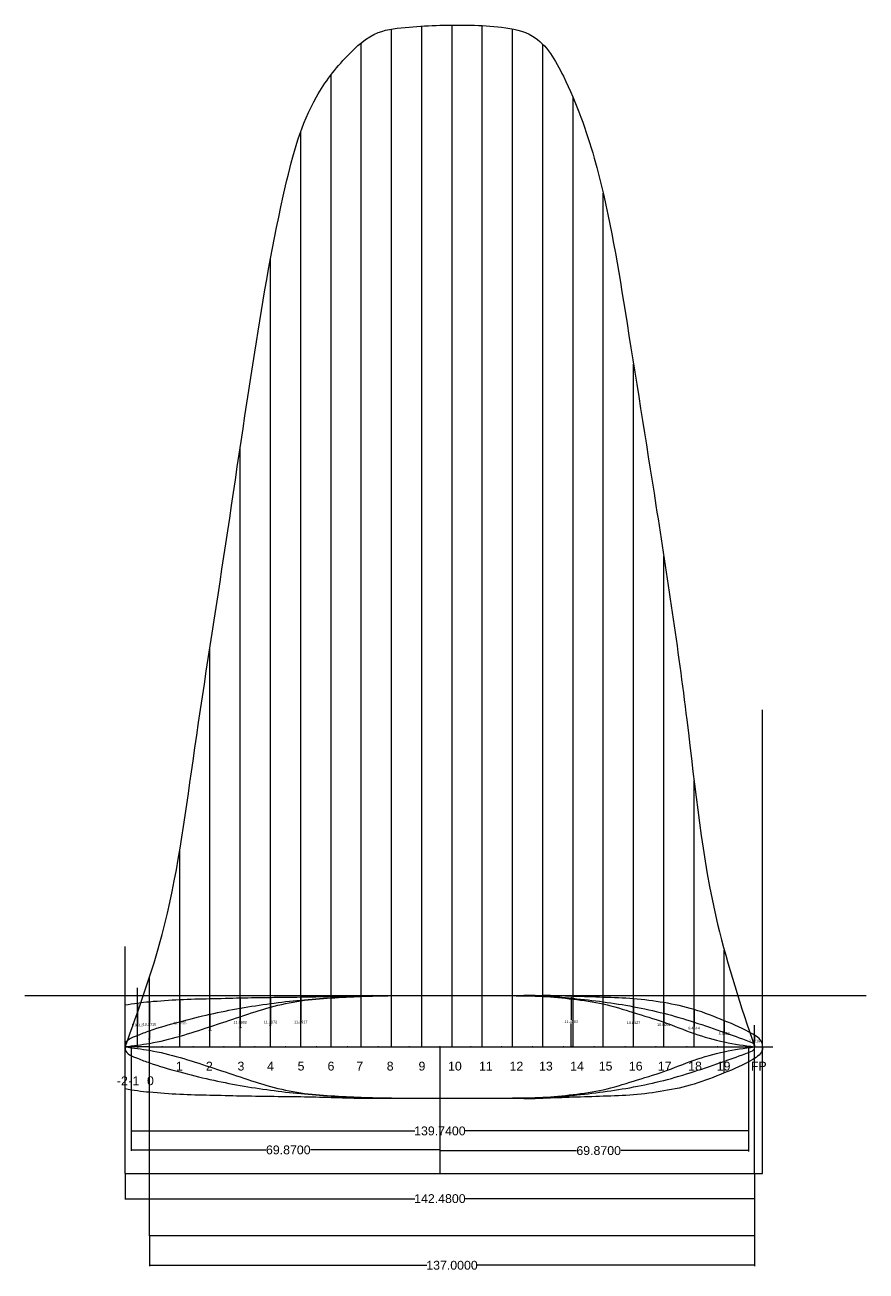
# Model space of a CAD drawing. Header units: inches. Extents: x 2352 to 5451, y 15 to 423.
# Drawn here: x 4199.5 to 4390, y 140.7 to 423.1 of the extents above; entities that cross this region are included whole.
import ezdxf

# ---------------------------------------------------------------- set-up
doc = ezdxf.new("R2010")
doc.units = ezdxf.units.IN
doc.header["$MEASUREMENT"] = 0
doc.styles.get("Standard").update_dxf_attribs({"font": 'arial.ttf'})
doc.dimstyles.get("Standard").update_dxf_attribs({"dimtxt": 0.18, "dimasz": 0.18, "dimexe": 0.18, "dimexo": 0.0625, "dimgap": 0.09, "dimtad": 0, "dimtih": 1, "dimtoh": 1, "dimdec": 4, "dimzin": 0, "dimdsep": 46, "dimtxsty": 'Standard', "dimcen": 0.09, "dimadec": 0, "dimazin": 0, "dimtfac": 1, "dimtdec": 4, "dimtofl": 0, "dimtmove": 0, "dimatfit": 3, "dimfxl": 1, "dimtolj": 1, "dimtzin": 0, "dimarcsym": 0})

# ---------------------------------------------------------------- blocks, each defined once
blk = doc.blocks.new('*D112')
at = {"color": 0, "lineweight": -2, "transparency": 16777216}
for p, q in [((4223.63, 191.46), (4223.63, 172.28)), ((4363.37, 191.46), (4363.37, 172.28)), ((4223.81, 172.46), (4287.81, 172.46)), ((4363.19, 172.46), (4299.2, 172.46))]:
    blk.add_line(p, q, dxfattribs=at)
at = {"color": 0, "transparency": 16777216}
for points in [[(4223.81, 172.49), (4223.81, 172.43), (4223.63, 172.46)], [(4363.19, 172.49), (4363.19, 172.43), (4363.37, 172.46)]]:
    blk.add_solid(points, dxfattribs=at)
at = {"layer": 'Defpoints', "color": 0, "transparency": 16777216}
for p in [(4223.63, 191.53), (4363.37, 191.53), (4363.37, 172.46)]:
    blk.add_point(p, dxfattribs=at)
at = {"color": 0, "transparency": 16777216, "insert": (4293.5, 172.46), "char_height": 2, "attachment_point": 5}
blk.add_mtext('\\A1;139.7400', dxfattribs=at)
blk = doc.blocks.new('*D162')
at = {"color": 0, "lineweight": -2, "transparency": 16777216}
for p, q in [((4293.5, 191.46), (4293.5, 167.82)), ((4363.37, 191.46), (4363.37, 167.82)), ((4293.68, 168), (4324.43, 168)), ((4363.19, 168), (4334.47, 168))]:
    blk.add_line(p, q, dxfattribs=at)
at = {"color": 0, "transparency": 16777216}
for points in [[(4293.68, 168.03), (4293.68, 167.97), (4293.5, 168)], [(4363.19, 168.03), (4363.19, 167.97), (4363.37, 168)]]:
    blk.add_solid(points, dxfattribs=at)
at = {"layer": 'Defpoints', "color": 0, "transparency": 16777216}
for p in [(4293.5, 191.53), (4363.37, 191.53), (4363.37, 168)]:
    blk.add_point(p, dxfattribs=at)
at = {"color": 0, "transparency": 16777216, "insert": (4329.45, 168), "char_height": 2, "attachment_point": 5}
blk.add_mtext('\\A1;69.8700', dxfattribs=at)
blk = doc.blocks.new('*D163')
at = {"color": 0, "lineweight": -2, "transparency": 16777216}
for p, q in [((4223.63, 191.46), (4223.63, 167.98)), ((4293.5, 191.46), (4293.5, 167.98)), ((4223.81, 168.16), (4254.15, 168.16)), ((4293.32, 168.16), (4264.19, 168.16))]:
    blk.add_line(p, q, dxfattribs=at)
at = {"color": 0, "transparency": 16777216}
for points in [[(4223.81, 168.19), (4223.81, 168.13), (4223.63, 168.16)], [(4293.32, 168.19), (4293.32, 168.13), (4293.5, 168.16)]]:
    blk.add_solid(points, dxfattribs=at)
at = {"layer": 'Defpoints', "color": 0, "transparency": 16777216}
for p in [(4223.63, 191.53), (4293.5, 191.53), (4223.63, 168.16)]:
    blk.add_point(p, dxfattribs=at)
at = {"color": 0, "transparency": 16777216, "insert": (4259.17, 168.16), "char_height": 2, "attachment_point": 5}
blk.add_mtext('\\A1;69.8700', dxfattribs=at)
blk = doc.blocks.new('*D164')
at = {"color": 0, "lineweight": -2, "transparency": 16777216}
for p, q in [((4222.26, 162.79), (4222.26, 156.94)), ((4364.74, 162.79), (4364.74, 156.94)), ((4222.44, 157.12), (4287.81, 157.12)), ((4364.56, 157.12), (4299.2, 157.12))]:
    blk.add_line(p, q, dxfattribs=at)
at = {"color": 0, "transparency": 16777216}
for points in [[(4222.44, 157.15), (4222.44, 157.09), (4222.26, 157.12)], [(4364.56, 157.15), (4364.56, 157.09), (4364.74, 157.12)]]:
    blk.add_solid(points, dxfattribs=at)
at = {"layer": 'Defpoints', "color": 0, "transparency": 16777216}
for p in [(4222.26, 162.86), (4364.74, 162.86), (4364.74, 157.12)]:
    blk.add_point(p, dxfattribs=at)
at = {"color": 0, "transparency": 16777216, "insert": (4293.5, 157.12), "char_height": 2, "attachment_point": 5}
blk.add_mtext('\\A1;142.4800', dxfattribs=at)
blk = doc.blocks.new('*D165')
at = {"color": 0, "lineweight": -2, "transparency": 16777216}
for p, q in [((4227.74, 148.66), (4227.74, 141.84)), ((4364.74, 148.66), (4364.74, 141.84)), ((4227.92, 142.02), (4290.55, 142.02)), ((4364.56, 142.02), (4301.94, 142.02))]:
    blk.add_line(p, q, dxfattribs=at)
at = {"color": 0, "transparency": 16777216}
for points in [[(4227.92, 142.05), (4227.92, 141.99), (4227.74, 142.02)], [(4364.56, 142.05), (4364.56, 141.99), (4364.74, 142.02)]]:
    blk.add_solid(points, dxfattribs=at)
at = {"layer": 'Defpoints', "color": 0, "transparency": 16777216}
for p in [(4227.74, 148.72), (4364.74, 148.72), (4364.74, 142.02)]:
    blk.add_point(p, dxfattribs=at)
at = {"color": 0, "transparency": 16777216, "insert": (4296.24, 142.02), "char_height": 2, "attachment_point": 5}
blk.add_mtext('\\A1;137.0000', dxfattribs=at)
blk = doc.blocks.new('*D166')
at = {"color": 0, "lineweight": -2, "transparency": 16777216}
for p, q in [((4227.74, 194.98), (4227.74, 193.53)), ((4227.81, 195.16), (4227.92, 195.16)), ((4227.74, 191.71), (4227.74, 193.16)), ((4227.81, 191.53), (4227.92, 191.53))]:
    blk.add_line(p, q, dxfattribs=at)
at = {"color": 0, "transparency": 16777216}
for points in [[(4227.71, 194.98), (4227.77, 194.98), (4227.74, 195.16)], [(4227.71, 191.71), (4227.77, 191.71), (4227.74, 191.53)]]:
    blk.add_solid(points, dxfattribs=at)
at = {"layer": 'Defpoints', "color": 0, "transparency": 16777216}
for p in [(4227.74, 195.16), (4227.74, 191.53), (4227.74, 191.53)]:
    blk.add_point(p, dxfattribs=at)
at = {"color": 0, "transparency": 16777216, "insert": (4227.74, 193.34), "char_height": 0.18, "attachment_point": 5}
blk.add_mtext('\\A1;3.6318', dxfattribs=at)
blk = doc.blocks.new('*D167')
at = {"color": 0, "lineweight": -2, "transparency": 16777216}
for p, q in [((4234.59, 197.03), (4234.59, 194.55)), ((4234.66, 197.21), (4234.77, 197.21)), ((4234.59, 191.71), (4234.59, 194.19)), ((4234.66, 191.53), (4234.77, 191.53))]:
    blk.add_line(p, q, dxfattribs=at)
at = {"color": 0, "transparency": 16777216}
for points in [[(4234.56, 197.03), (4234.62, 197.03), (4234.59, 197.21)], [(4234.56, 191.71), (4234.62, 191.71), (4234.59, 191.53)]]:
    blk.add_solid(points, dxfattribs=at)
at = {"layer": 'Defpoints', "color": 0, "transparency": 16777216}
for p in [(4234.59, 197.21), (4234.59, 191.53), (4234.59, 191.53)]:
    blk.add_point(p, dxfattribs=at)
at = {"color": 0, "transparency": 16777216, "insert": (4234.59, 194.37), "char_height": 0.18, "attachment_point": 5}
blk.add_mtext('\\A1;5.6864', dxfattribs=at)
blk = doc.blocks.new('*D168')
at = {"color": 0, "lineweight": -2, "transparency": 16777216}
for p, q in [((4241.44, 198.75), (4241.44, 195.41)), ((4241.51, 198.93), (4241.62, 198.93)), ((4241.44, 191.71), (4241.44, 195.05)), ((4241.51, 191.53), (4241.62, 191.53))]:
    blk.add_line(p, q, dxfattribs=at)
at = {"color": 0, "transparency": 16777216}
for points in [[(4241.41, 198.75), (4241.47, 198.75), (4241.44, 198.93)], [(4241.41, 191.71), (4241.47, 191.71), (4241.44, 191.53)]]:
    blk.add_solid(points, dxfattribs=at)
at = {"layer": 'Defpoints', "color": 0, "transparency": 16777216}
for p in [(4241.44, 198.93), (4241.44, 191.53), (4241.44, 191.53)]:
    blk.add_point(p, dxfattribs=at)
at = {"color": 0, "transparency": 16777216, "insert": (4241.44, 195.23), "char_height": 0.18, "attachment_point": 5}
blk.add_mtext('\\A1;7.4000', dxfattribs=at)
blk = doc.blocks.new('*D169')
at = {"color": 0, "lineweight": -2, "transparency": 16777216}
for p, q in [((4248.29, 200.1), (4248.29, 196.09)), ((4248.36, 200.28), (4248.47, 200.28)), ((4248.29, 191.71), (4248.29, 195.72)), ((4248.36, 191.53), (4248.47, 191.53))]:
    blk.add_line(p, q, dxfattribs=at)
at = {"color": 0, "transparency": 16777216}
for points in [[(4248.26, 200.1), (4248.32, 200.1), (4248.29, 200.28)], [(4248.26, 191.71), (4248.32, 191.71), (4248.29, 191.53)]]:
    blk.add_solid(points, dxfattribs=at)
at = {"layer": 'Defpoints', "color": 0, "transparency": 16777216}
for p in [(4248.29, 200.28), (4248.29, 191.53), (4248.29, 191.53)]:
    blk.add_point(p, dxfattribs=at)
at = {"color": 0, "transparency": 16777216, "insert": (4248.29, 195.9), "char_height": 0.18, "attachment_point": 5}
blk.add_mtext('\\A1;8.7553', dxfattribs=at)
blk = doc.blocks.new('*D170')
at = {"color": 0, "lineweight": -2, "transparency": 16777216}
for p, q in [((4255.14, 201.16), (4255.14, 196.62)), ((4255.21, 201.34), (4255.32, 201.34)), ((4255.14, 191.71), (4255.14, 196.25)), ((4255.21, 191.53), (4255.32, 191.53))]:
    blk.add_line(p, q, dxfattribs=at)
at = {"color": 0, "transparency": 16777216}
for points in [[(4255.11, 201.16), (4255.17, 201.16), (4255.14, 201.34)], [(4255.11, 191.71), (4255.17, 191.71), (4255.14, 191.53)]]:
    blk.add_solid(points, dxfattribs=at)
at = {"layer": 'Defpoints', "color": 0, "transparency": 16777216}
for p in [(4255.14, 201.34), (4255.14, 191.53), (4255.14, 191.53)]:
    blk.add_point(p, dxfattribs=at)
at = {"color": 0, "transparency": 16777216, "insert": (4255.14, 196.44), "char_height": 0.18, "attachment_point": 5}
blk.add_mtext('\\A1;9.8175', dxfattribs=at)
blk = doc.blocks.new('*D113')
at = {"color": 0, "lineweight": -2, "transparency": 16777216}
for p, q in [((4225, 201.24), (4225, 196.83)), ((4225.02, 201.42), (4225.18, 201.42)), ((4225, 191.64), (4225, 196.04)), ((4225.04, 191.46), (4225.18, 191.46))]:
    blk.add_line(p, q, dxfattribs=at)
at = {"color": 0, "transparency": 16777216}
for points in [[(4224.97, 201.24), (4225.03, 201.24), (4225, 201.42)], [(4224.97, 191.64), (4225.03, 191.64), (4225, 191.46)]]:
    blk.add_solid(points, dxfattribs=at)
at = {"layer": 'Defpoints', "color": 0, "transparency": 16777216}
for p in [(4224.96, 201.42), (4224.97, 191.46), (4225, 191.46)]:
    blk.add_point(p, dxfattribs=at)
at = {"color": 0, "transparency": 16777216, "insert": (4225, 196.44), "char_height": 0.6, "attachment_point": 5}
blk.add_mtext('\\A1;9.9612', dxfattribs=at)
blk = doc.blocks.new('*D176')
at = {"color": 0, "lineweight": -2, "transparency": 16777216}
for p, q in [((4227.74, 201.58), (4227.74, 197.04)), ((4227.81, 201.76), (4227.92, 201.76)), ((4227.74, 191.71), (4227.74, 196.25)), ((4227.81, 191.53), (4227.92, 191.53))]:
    blk.add_line(p, q, dxfattribs=at)
at = {"color": 0, "transparency": 16777216}
for points in [[(4227.71, 201.58), (4227.77, 201.58), (4227.74, 201.76)], [(4227.71, 191.71), (4227.77, 191.71), (4227.74, 191.53)]]:
    blk.add_solid(points, dxfattribs=at)
at = {"layer": 'Defpoints', "color": 0, "transparency": 16777216}
for p in [(4227.74, 201.76), (4227.74, 191.53), (4227.74, 191.53)]:
    blk.add_point(p, dxfattribs=at)
at = {"color": 0, "transparency": 16777216, "insert": (4227.74, 196.64), "char_height": 0.6, "attachment_point": 5}
blk.add_mtext('\\A1;10.2318', dxfattribs=at)
blk = doc.blocks.new('*D177')
at = {"color": 0, "lineweight": -2, "transparency": 16777216}
for p, q in [((4234.59, 202.07), (4234.59, 197.29)), ((4234.66, 202.25), (4234.77, 202.25)), ((4234.59, 191.71), (4234.59, 196.49)), ((4234.66, 191.53), (4234.77, 191.53))]:
    blk.add_line(p, q, dxfattribs=at)
at = {"color": 0, "transparency": 16777216}
for points in [[(4234.56, 202.07), (4234.62, 202.07), (4234.59, 202.25)], [(4234.56, 191.71), (4234.62, 191.71), (4234.59, 191.53)]]:
    blk.add_solid(points, dxfattribs=at)
at = {"layer": 'Defpoints', "color": 0, "transparency": 16777216}
for p in [(4234.59, 202.25), (4234.59, 191.53), (4234.59, 191.53)]:
    blk.add_point(p, dxfattribs=at)
at = {"color": 0, "transparency": 16777216, "insert": (4234.59, 196.89), "char_height": 0.6, "attachment_point": 5}
blk.add_mtext('\\A1;10.7255', dxfattribs=at)
blk = doc.blocks.new('*D179')
at = {"color": 0, "lineweight": -2, "transparency": 16777216}
for p, q in [((4248.29, 202.44), (4248.29, 197.47)), ((4248.36, 202.62), (4248.47, 202.62)), ((4248.29, 191.71), (4248.29, 196.68)), ((4248.36, 191.53), (4248.47, 191.53))]:
    blk.add_line(p, q, dxfattribs=at)
at = {"color": 0, "transparency": 16777216}
for points in [[(4248.26, 202.44), (4248.32, 202.44), (4248.29, 202.62)], [(4248.26, 191.71), (4248.32, 191.71), (4248.29, 191.53)]]:
    blk.add_solid(points, dxfattribs=at)
at = {"layer": 'Defpoints', "color": 0, "transparency": 16777216}
for p in [(4248.29, 202.62), (4248.29, 191.53), (4248.29, 191.53)]:
    blk.add_point(p, dxfattribs=at)
at = {"color": 0, "transparency": 16777216, "insert": (4248.29, 197.07), "char_height": 0.6, "attachment_point": 5}
blk.add_mtext('\\A1;11.0902', dxfattribs=at)
blk = doc.blocks.new('*D180')
at = {"color": 0, "lineweight": -2, "transparency": 16777216}
for p, q in [((4255.14, 202.55), (4255.14, 197.53)), ((4255.21, 202.73), (4255.32, 202.73)), ((4255.14, 191.71), (4255.14, 196.73)), ((4255.26, 191.53), (4254.96, 191.53))]:
    blk.add_line(p, q, dxfattribs=at)
at = {"color": 0, "transparency": 16777216}
for points in [[(4255.11, 202.55), (4255.17, 202.55), (4255.14, 202.73)], [(4255.11, 191.71), (4255.17, 191.71), (4255.14, 191.53)]]:
    blk.add_solid(points, dxfattribs=at)
at = {"layer": 'Defpoints', "color": 0, "transparency": 16777216}
for p in [(4255.14, 202.73), (4255.14, 191.53), (4255.32, 191.53)]:
    blk.add_point(p, dxfattribs=at)
at = {"color": 0, "transparency": 16777216, "insert": (4255.14, 197.13), "char_height": 0.6, "attachment_point": 5}
blk.add_mtext('\\A1;11.2072', dxfattribs=at)
blk = doc.blocks.new('*D181')
at = {"color": 0, "lineweight": -2, "transparency": 16777216}
for p, q in [((4261.99, 202.64), (4261.99, 197.57)), ((4262.06, 202.82), (4262.17, 202.82)), ((4261.99, 191.71), (4261.99, 196.78)), ((4262.06, 191.53), (4262.17, 191.53))]:
    blk.add_line(p, q, dxfattribs=at)
at = {"color": 0, "transparency": 16777216}
for points in [[(4261.96, 202.64), (4262.02, 202.64), (4261.99, 202.82)], [(4261.96, 191.71), (4262.02, 191.71), (4261.99, 191.53)]]:
    blk.add_solid(points, dxfattribs=at)
at = {"layer": 'Defpoints', "color": 0, "transparency": 16777216}
for p in [(4261.99, 202.82), (4261.99, 191.53), (4261.99, 191.53)]:
    blk.add_point(p, dxfattribs=at)
at = {"color": 0, "transparency": 16777216, "insert": (4261.99, 197.17), "char_height": 0.6, "attachment_point": 5}
blk.add_mtext('\\A1;11.2917', dxfattribs=at)
blk = doc.blocks.new('*D183')
at = {"color": 0, "lineweight": -2, "transparency": 16777216}
for p, q in [((4364.74, 193.98), (4364.74, 193.24)), ((4364.74, 191.71), (4364.74, 192.45)), ((4364.81, 194.16), (4364.92, 194.16)), ((4364.81, 191.53), (4364.92, 191.53))]:
    blk.add_line(p, q, dxfattribs=at)
at = {"color": 0, "transparency": 16777216}
for points in [[(4364.71, 193.98), (4364.77, 193.98), (4364.74, 194.16)], [(4364.71, 191.71), (4364.77, 191.71), (4364.74, 191.53)]]:
    blk.add_solid(points, dxfattribs=at)
at = {"layer": 'Defpoints', "color": 0, "transparency": 16777216}
for p in [(4364.74, 194.16), (4364.74, 191.53), (4364.74, 191.53)]:
    blk.add_point(p, dxfattribs=at)
at = {"color": 0, "transparency": 16777216, "insert": (4364.74, 192.84), "char_height": 0.6, "attachment_point": 5}
blk.add_mtext('\\A1;2.6319', dxfattribs=at)
blk = doc.blocks.new('*D184')
at = {"color": 0, "lineweight": -2, "transparency": 16777216}
for p, q in [((4357.89, 197.27), (4357.89, 194.89)), ((4357.96, 197.45), (4358.07, 197.45)), ((4357.89, 191.71), (4357.89, 194.09)), ((4357.96, 191.53), (4358.07, 191.53))]:
    blk.add_line(p, q, dxfattribs=at)
at = {"color": 0, "transparency": 16777216}
for points in [[(4357.86, 197.27), (4357.92, 197.27), (4357.89, 197.45)], [(4357.86, 191.71), (4357.92, 191.71), (4357.89, 191.53)]]:
    blk.add_solid(points, dxfattribs=at)
at = {"layer": 'Defpoints', "color": 0, "transparency": 16777216}
for p in [(4357.89, 197.45), (4357.89, 191.53), (4357.89, 191.53)]:
    blk.add_point(p, dxfattribs=at)
at = {"color": 0, "transparency": 16777216, "insert": (4357.89, 194.49), "char_height": 0.6, "attachment_point": 5}
blk.add_mtext('\\A1;5.9250', dxfattribs=at)
blk = doc.blocks.new('*D185')
at = {"color": 0, "lineweight": -2, "transparency": 16777216}
for p, q in [((4351.04, 199.81), (4351.04, 196.15)), ((4351.11, 199.99), (4351.22, 199.99)), ((4351.04, 191.71), (4351.04, 195.36)), ((4351.11, 191.53), (4351.22, 191.53))]:
    blk.add_line(p, q, dxfattribs=at)
at = {"color": 0, "transparency": 16777216}
for points in [[(4351.01, 199.81), (4351.07, 199.81), (4351.04, 199.99)], [(4351.01, 191.71), (4351.07, 191.71), (4351.04, 191.53)]]:
    blk.add_solid(points, dxfattribs=at)
at = {"layer": 'Defpoints', "color": 0, "transparency": 16777216}
for p in [(4351.04, 199.99), (4351.04, 191.53), (4351.04, 191.53)]:
    blk.add_point(p, dxfattribs=at)
at = {"color": 0, "transparency": 16777216, "insert": (4351.04, 195.76), "char_height": 0.6, "attachment_point": 5}
blk.add_mtext('\\A1;8.4614', dxfattribs=at)
blk = doc.blocks.new('*D186')
at = {"color": 0, "lineweight": -2, "transparency": 16777216}
for p, q in [((4344.19, 201.36), (4344.19, 196.93)), ((4344.26, 201.54), (4344.37, 201.54)), ((4344.19, 191.71), (4344.19, 196.14)), ((4344.26, 191.53), (4344.37, 191.53))]:
    blk.add_line(p, q, dxfattribs=at)
at = {"color": 0, "transparency": 16777216}
for points in [[(4344.16, 201.36), (4344.22, 201.36), (4344.19, 201.54)], [(4344.16, 191.71), (4344.22, 191.71), (4344.19, 191.53)]]:
    blk.add_solid(points, dxfattribs=at)
at = {"layer": 'Defpoints', "color": 0, "transparency": 16777216}
for p in [(4344.19, 201.54), (4344.19, 191.53), (4344.19, 191.53)]:
    blk.add_point(p, dxfattribs=at)
at = {"color": 0, "transparency": 16777216, "insert": (4344.19, 196.53), "char_height": 0.6, "attachment_point": 5}
blk.add_mtext('\\A1;10.0091', dxfattribs=at)
blk = doc.blocks.new('*D187')
at = {"color": 0, "lineweight": -2, "transparency": 16777216}
for p, q in [((4337.34, 202.24), (4337.34, 197.37)), ((4337.41, 202.42), (4337.52, 202.42)), ((4337.34, 191.71), (4337.34, 196.58)), ((4337.41, 191.53), (4337.52, 191.53))]:
    blk.add_line(p, q, dxfattribs=at)
at = {"color": 0, "transparency": 16777216}
for points in [[(4337.31, 202.24), (4337.37, 202.24), (4337.34, 202.42)], [(4337.31, 191.71), (4337.37, 191.71), (4337.34, 191.53)]]:
    blk.add_solid(points, dxfattribs=at)
at = {"layer": 'Defpoints', "color": 0, "transparency": 16777216}
for p in [(4337.34, 202.42), (4337.34, 191.53), (4337.34, 191.53)]:
    blk.add_point(p, dxfattribs=at)
at = {"color": 0, "transparency": 16777216, "insert": (4337.34, 196.97), "char_height": 0.6, "attachment_point": 5}
blk.add_mtext('\\A1;10.8927', dxfattribs=at)
blk = doc.blocks.new('*D189')
at = {"color": 0, "lineweight": -2, "transparency": 16777216}
for p, q in [((4323.58, 202.97), (4323.05, 202.97)), ((4323.23, 202.79), (4323.23, 197.64)), ((4323.23, 191.71), (4323.23, 196.85)), ((4323.58, 191.53), (4323.05, 191.53))]:
    blk.add_line(p, q, dxfattribs=at)
at = {"color": 0, "transparency": 16777216}
for points in [[(4323.2, 202.79), (4323.26, 202.79), (4323.23, 202.97)], [(4323.2, 191.71), (4323.26, 191.71), (4323.23, 191.53)]]:
    blk.add_solid(points, dxfattribs=at)
at = {"layer": 'Defpoints', "color": 0, "transparency": 16777216}
for p in [(4323.64, 202.97), (4323.23, 191.53), (4323.64, 191.53)]:
    blk.add_point(p, dxfattribs=at)
at = {"color": 0, "transparency": 16777216, "insert": (4323.23, 197.25), "char_height": 0.6, "attachment_point": 5}
blk.add_mtext('\\A1;11.4383', dxfattribs=at)

msp = doc.modelspace()

# ---------------------------------------------------------------- linework, layer by layer
for p, q in [((4282.54492, 191.52716), (4282.54492, 422.16944)), ((4289.39492, 191.52716), (4289.39492, 422.82855)), ((4296.24492, 191.52716), (4296.24492, 423.07222)), ((4303.09492, 191.52716), (4303.09492, 422.94144)), ((4309.94492, 191.52716), (4309.94492, 422.19519)), ((4275.69492, 191.52716), (4275.69492, 419.03233)), ((4316.79492, 191.52716), (4316.79492, 418.7175)), ((4268.84492, 191.52716), (4268.84492, 411.77064)), ((4323.64492, 191.52716), (4323.64492, 406.6428)), ((4261.99492, 191.52716), (4261.99492, 398.90235)), ((4330.49492, 191.52716), (4330.49492, 384.94589)), ((4255.14492, 191.52716), (4255.14492, 370.07059)), ((4337.34492, 191.52716), (4337.34492, 346.24785)), ((4248.29492, 191.52716), (4248.29492, 327.38853)), ((4344.19492, 191.52716), (4344.19492, 302.72177)), ((4241.44492, 191.52716), (4241.44492, 282.07977)), ((4366.54692, 162.85587), (4366.54692, 267.88262)), ((4351.04492, 191.52716), (4351.04492, 251.7985)), ((4234.59492, 191.52716), (4234.59492, 235.99609)), ((4222.26492, 162.85587), (4222.26492, 214.23176)), ((4357.89492, 191.52716), (4357.89492, 213.43325)), ((4227.74492, 191.52716), (4227.74492, 207.26708)), ((4225.00492, 191.52716), (4225.00492, 204.87033)), ((4199.54729, 203.18813), (4389.9928, 203.18813)), ((4222.26492, 182.04716), (4222.26492, 201.00716)), ((4255.14492, 191.52716), (4255.14492, 201.12716)), ((4255.14492, 191.52716), (4255.14492, 200.50216)), ((4261.99492, 191.52716), (4261.99492, 202.12716)), ((4261.99492, 191.52716), (4261.99492, 201.95116)), ((4268.84492, 191.52716), (4268.84492, 202.72716)), ((4268.84492, 191.52716), (4268.84492, 202.59816)), ((4275.69492, 191.52716), (4275.69492, 203.16416)), ((4275.69492, 191.52716), (4275.69492, 202.96316)), ((4282.54492, 191.52716), (4282.54492, 203.16416)), ((4282.54492, 191.52716), (4282.54492, 203.12116)), ((4289.39492, 191.52716), (4289.39492, 203.16416)), ((4289.39492, 191.52716), (4289.39492, 203.16416)), ((4296.24492, 191.52716), (4296.24492, 203.16416)), ((4296.24492, 191.52716), (4296.24492, 203.16416)), ((4303.09492, 191.52716), (4303.09492, 203.16416)), ((4303.09492, 191.52716), (4303.09492, 203.16416)), ((4309.94492, 191.52716), (4309.94492, 203.16416)), ((4309.94492, 191.52716), (4309.94492, 203.12216)), ((4316.79492, 191.52716), (4316.79492, 203.16416)), ((4316.79492, 191.52716), (4316.79492, 202.94716)), ((4323.64492, 191.52716), (4323.64492, 202.52716)), ((4323.64492, 191.52716), (4323.64492, 202.34016)), ((4330.49492, 191.52716), (4330.49492, 201.72716)), ((4330.49492, 191.52716), (4330.49492, 201.24916)), ((4337.34492, 191.52716), (4337.34492, 200.62716)), ((4241.44492, 191.52716), (4241.44492, 198.92716)), ((4248.29492, 191.52716), (4248.29492, 200.12716)), ((4248.29492, 191.52716), (4248.29492, 198.35616)), ((4337.34492, 191.52716), (4337.34492, 199.30416)), ((4344.19492, 191.52716), (4344.19492, 199.12716)), ((4227.74492, 191.52716), (4227.74492, 195.92716)), ((4234.59492, 191.52716), (4234.59492, 197.52716)), ((4241.44492, 191.52716), (4241.44492, 196.07916)), ((4344.19492, 191.52716), (4344.19492, 197.11616)), ((4351.04492, 191.52716), (4351.04492, 197.12716)), ((4357.89492, 185.60216), (4357.89492, 197.45216)), ((4364.74492, 162.85587), (4364.74492, 196.40388)), ((4222.26492, 191.52716), (4222.26492, 192.12716)), ((4225.00492, 191.52716), (4225.00492, 194.12716)), ((4227.74492, 191.52716), (4227.74492, 192.31816)), ((4234.59492, 191.52716), (4234.59492, 193.76216)), ((4351.04492, 191.52716), (4351.04492, 194.55716)), ((4357.89492, 191.52716), (4357.89492, 194.52716)), ((4357.89492, 191.52716), (4357.89492, 192.62816)), ((4227.74492, 191.52716), (4222.26492, 191.52716)), ((4225.00492, 191.52716), (4225.00492, 191.91216)), ((4227.74492, 191.52716), (4364.74492, 191.52716)), ((4227.74492, 148.71767), (4227.74492, 191.52716)), ((4293.50492, 191.52716), (4293.50492, 162.85587)), ((4364.74492, 191.52716), (4364.74492, 191.72716)), ((4364.74492, 191.52716), (4368.86291, 191.52716)), ((4222.26492, 162.85587), (4364.74492, 162.85587)), ((4222.26492, 162.85587), (4366.54692, 162.85587)), ((4364.74492, 162.85587), (4364.74492, 148.71767)), ((4364.74492, 148.71767), (4227.74492, 148.71767))]:
    msp.add_line(p, q)
msp.add_spline([(4222.26492, 191.52716), (4230.62192, 216.99216), (4237.60892, 256.34716), (4244.59592, 302.64716), (4251.58292, 348.94716), (4258.56992, 386.62348), (4265.55692, 406.82216), (4272.54392, 416.08216), (4279.53092, 421.34419), (4286.51792, 422.62035), (4293.50492, 423.02716), (4300.49192, 423.02716), (4307.47892, 422.58862), (4314.46592, 420.56974), (4321.45292, 411.45216), (4328.43992, 392.93216), (4335.42692, 358.20716), (4342.41392, 314.22216), (4349.40092, 265.60716), (4356.38792, 219.30716), (4364.74492, 191.52716)], degree=3)
at = {"color": 1}
for points in [[(4222.26492, 191.52716), (4222.26492, 192.12716), (4225.00492, 194.12716), (4227.74492, 195.15896), (4234.59492, 197.21358), (4241.44492, 198.92716), (4248.29492, 200.28251), (4255.14492, 201.34464), (4261.99492, 202.12716), (4268.84492, 202.72716), (4275.69492, 203.16416), (4282.54492, 203.16416), (4289.39483, 203.17198), (4296.24492, 203.16416), (4303.09527, 203.17392), (4309.94492, 203.16416), (4316.79492, 203.16416), (4323.64492, 202.52716), (4330.49492, 201.72716), (4337.34492, 200.62716), (4344.19492, 199.12716), (4351.04492, 197.12716), (4357.89492, 194.81662), (4363.54223, 192.76125), (4364.70492, 191.96696), (4364.74492, 191.52716)], [(4222.26492, 191.52716), (4222.26492, 190.92716), (4225.00492, 188.92716), (4227.74492, 187.89537), (4234.59492, 185.84074), (4241.44492, 184.12716), (4248.29492, 182.77182), (4255.14492, 181.70968), (4261.99492, 180.92716), (4268.84492, 180.32716), (4275.69492, 179.89016), (4282.54492, 179.89016), (4289.39483, 179.88235), (4296.24492, 179.89016), (4303.09527, 179.88041), (4309.94492, 179.89016), (4316.79492, 179.89016), (4323.64492, 180.52716), (4330.49492, 181.32716), (4337.34492, 182.42716), (4344.19492, 183.92716), (4351.04492, 185.92716), (4357.89492, 188.23771), (4363.54223, 190.29308), (4364.70492, 191.08736), (4364.74492, 191.52716)]]:
    msp.add_spline(points, degree=3, dxfattribs=at)
at = {"color": 5}
for points in [[(4222.26492, 201.00716), (4225.00492, 201.45539), (4227.74492, 201.75894), (4234.59492, 202.25266), (4241.44492, 202.45194), (4248.29492, 202.61736), (4255.14492, 202.73432), (4261.99492, 202.8189), (4268.84492, 202.98038), (4275.69492, 203.18813)], [(4366.54692, 191.52716), (4366.51738, 192.16066), (4364.39145, 194.37342), (4357.89492, 197.45216), (4351.04492, 199.98859), (4344.19492, 201.53629), (4337.34492, 202.41984), (4330.49492, 202.73812), (4323.64492, 202.96551), (4316.79492, 203.18813)], [(4366.54692, 191.52716), (4366.51738, 190.89367), (4364.39145, 188.68091), (4357.89492, 185.60216), (4351.04492, 183.06574), (4344.19492, 181.51804), (4337.34492, 180.63449), (4330.49492, 180.31621), (4323.64492, 180.08882), (4316.79492, 179.8662)], [(4222.26492, 182.04716), (4225.00492, 181.59894), (4227.74492, 181.29538), (4234.59492, 180.80167), (4241.44492, 180.60239), (4248.29492, 180.43697), (4255.14492, 180.32001), (4261.99492, 180.23543), (4268.84492, 180.07395), (4275.69492, 179.8662)]]:
    msp.add_spline(points, degree=3, dxfattribs=at)
at = {"color": 6}
for points in [[(4222.26492, 191.52716), (4225.00492, 191.91216), (4227.74492, 192.31816), (4241.44492, 196.07916), (4248.29492, 198.35616), (4255.14492, 200.50216), (4261.99492, 201.95116), (4268.84492, 202.59816), (4275.69492, 202.96316), (4282.54492, 203.12116), (4289.39492, 203.16416), (4296.24492, 203.16416), (4303.09492, 203.16416), (4309.94492, 203.12216), (4316.79492, 202.94716), (4323.64492, 202.34016), (4330.49492, 201.24916), (4337.34492, 199.30416), (4344.19492, 197.11616), (4351.04492, 194.55716), (4357.89492, 192.62816), (4364.74492, 191.52716)], [(4222.26492, 191.52716), (4225.00492, 191.14216), (4227.74492, 190.73616), (4241.44492, 186.97516), (4248.29492, 184.69816), (4255.14492, 182.55216), (4261.99492, 181.10316), (4268.84492, 180.45616), (4275.69492, 180.09116), (4282.54492, 179.93316), (4289.39492, 179.89016), (4296.24492, 179.89016), (4303.09492, 179.89016), (4309.94492, 179.93216), (4316.79492, 180.10716), (4323.64492, 180.71416), (4330.49492, 181.80516), (4337.34492, 183.75016), (4344.19492, 185.93816), (4351.04492, 188.49716), (4357.89492, 190.42616), (4364.74492, 191.52716)]]:
    msp.add_spline(points, degree=3, dxfattribs=at)
for p in [(4230.62192, 191.52716), (4234.59492, 191.52716), (4237.60892, 191.52716), (4241.44492, 191.52716), (4244.59592, 191.52716), (4248.29492, 191.52716), (4251.58292, 191.52716), (4255.14492, 191.52716), (4258.56992, 191.52716), (4261.99492, 191.52716), (4265.55692, 191.52716), (4268.84492, 191.52716), (4272.54392, 191.52716), (4275.69492, 191.52716), (4279.53092, 191.52716), (4282.54492, 191.52716), (4286.51792, 191.52716), (4289.39492, 191.52716), (4293.50492, 191.52716), (4296.24492, 191.52716), (4300.49192, 191.52716), (4303.09492, 191.52716), (4307.47892, 191.52716), (4309.94492, 191.52716), (4314.46592, 191.52716), (4316.79492, 191.52716), (4321.45292, 191.52716), (4323.64492, 191.52716), (4328.43992, 191.52716), (4330.49492, 191.52716), (4335.42692, 191.52716), (4337.34492, 191.52716), (4342.41392, 191.52716), (4344.19492, 191.52716), (4349.40092, 191.52716), (4351.04492, 191.52716), (4356.38792, 191.52716), (4357.89492, 191.52716)]:
    msp.add_point(p)

# ---------------------------------------------------------------- texts
for s, p in [('1', (4233.74273, 186.1593)), ('2', (4240.5244, 186.1593)), ('3', (4247.67264, 186.1593)), ('4', (4254.36266, 186.1593)), ('5', (4261.28179, 186.1593)), ('6', (4268.06346, 186.1593)), ('7', (4274.5702, 186.1593)), ('8', (4281.46301, 186.1593)), ('9', (4288.65708, 186.1593)), ('10', (4295.3471, 186.1593)), ('11', (4302.35788, 186.1593)), ('12', (4309.27701, 186.1593)), ('13', (4315.94733, 186.1593)), ('14', (4323.00393, 186.1593)), ('15', (4329.46484, 186.1593)), ('16', (4336.29234, 186.1593)), ('17', (4342.84489, 186.1593)), ('18', (4349.7182, 186.1593)), ('19', (4356.17912, 186.1593)), ('FP', (4363.92305, 186.1593)), ('-2', (4220.36486, 182.83353)), ('-1', (4222.97672, 182.83353)), ('0', (4227.18513, 182.85011))]:
    msp.add_text(s, height=2).set_placement(p)

# ---------------------------------------------------------------- dimensions: what is measured, and where the dimension line sits
for base, p1, p2, picture, middle in [((4225.00492, 191.45696), (4224.96198, 201.41816), (4224.9732, 191.45696), '*D113', (4225.00492, 196.43756)), ((4227.74492, 191.52716), (4227.74492, 201.75894), (4227.74492, 191.52716), '*D176', (4227.74492, 196.64305)), ((4234.59492, 191.52716), (4234.59492, 202.25266), (4234.59492, 191.52716), '*D177', (4234.59492, 196.88991)), ((4248.29492, 191.52716), (4248.29492, 202.61736), (4248.29492, 191.52716), '*D179', (4248.29492, 197.07226)), ((4255.14492, 191.52716), (4255.14492, 202.73432), (4255.32492, 191.52716), '*D180', (4255.14492, 197.13074)), ((4261.99492, 191.52716), (4261.99492, 202.8189), (4261.99492, 191.52716), '*D181', (4261.99492, 197.17303)), ((4323.233422, 191.527165), (4323.644925, 202.965508), (4323.644925, 191.527165), '*D189', (4323.233422, 197.246336)), ((4337.34492, 191.52716), (4337.34492, 202.41984), (4337.34492, 191.52716), '*D187', (4337.34492, 196.9735)), ((4344.19492, 191.52716), (4344.19492, 201.53629), (4344.19492, 191.52716), '*D186', (4344.19492, 196.53173)), ((4351.04492, 191.52716), (4351.04492, 199.98859), (4351.04492, 191.52716), '*D185', (4351.04492, 195.75788)), ((4357.89492, 191.52716), (4357.89492, 197.45216), (4357.89492, 191.52716), '*D184', (4357.89492, 194.48966)), ((4364.74492, 191.52716), (4364.74492, 194.15904), (4364.74492, 191.52716), '*D183', (4364.74492, 192.8431))]:
    dim = msp.add_linear_dim(base=base, p1=p1, p2=p2, angle=90, dimstyle='Standard', override={"dimtxt": 0.6})
    dim.commit()
    dim.dimension.update_dxf_attribs({"geometry": picture, "text_midpoint": middle})
at = {"color": 1}
for base, p1, p2, picture, middle in [((4255.14492, 191.52716), (4255.14492, 201.34464), (4255.14492, 191.52716), '*D170', (4255.14492, 196.4359)), ((4241.44492, 191.52716), (4241.44492, 198.92716), (4241.44492, 191.52716), '*D168', (4241.44492, 195.22716)), ((4248.294925, 191.527165), (4248.294925, 200.282507), (4248.294925, 191.527165), '*D169', (4248.294925, 195.904836)), ((4227.74492, 191.52716), (4227.74492, 195.15896), (4227.74492, 191.52716), '*D166', (4227.74492, 193.34306)), ((4234.59492, 191.52716), (4234.59492, 197.21358), (4234.59492, 191.52716), '*D167', (4234.59492, 194.37037))]:
    dim = msp.add_linear_dim(base=base, p1=p1, p2=p2, angle=90, dimstyle='Standard', dxfattribs=at)
    dim.commit()
    dim.dimension.update_dxf_attribs({"geometry": picture, "text_midpoint": middle})
for base, p1, p2, picture, middle in [((4363.37492, 172.46445), (4223.63492, 191.52716), (4363.37492, 191.52716), '*D112', (4293.50492, 172.46445)), ((4364.74492, 157.12434), (4222.26492, 162.85587), (4364.74492, 162.85587), '*D164', (4293.50492, 157.12434)), ((4364.74492, 142.02392), (4227.74492, 148.71767), (4364.74492, 148.71767), '*D165', (4296.24492, 142.02392))]:
    dim = msp.add_linear_dim(base=base, p1=p1, p2=p2, dimstyle='Standard', override={"dimtxt": 2}, dxfattribs=at)
    dim.commit()
    dim.dimension.update_dxf_attribs({"geometry": picture, "text_midpoint": middle})
for base, p2, picture, middle in [((4223.63492, 168.16389), (4223.63492, 191.52716), '*D163', (4259.16908, 168.16389)), ((4363.37492, 167.99778), (4363.37492, 191.52716), '*D162', (4329.45446, 167.99778))]:
    dim = msp.add_linear_dim(base=base, p1=(4293.50492, 191.52716), p2=p2, dimstyle='Standard', override={"dimtxt": 2}, dxfattribs=at)
    dim.commit()
    dim.dimension.update_dxf_attribs({"geometry": picture, "text_midpoint": middle, "dimtype": 160})

doc.saveas('drawing.dxf')
